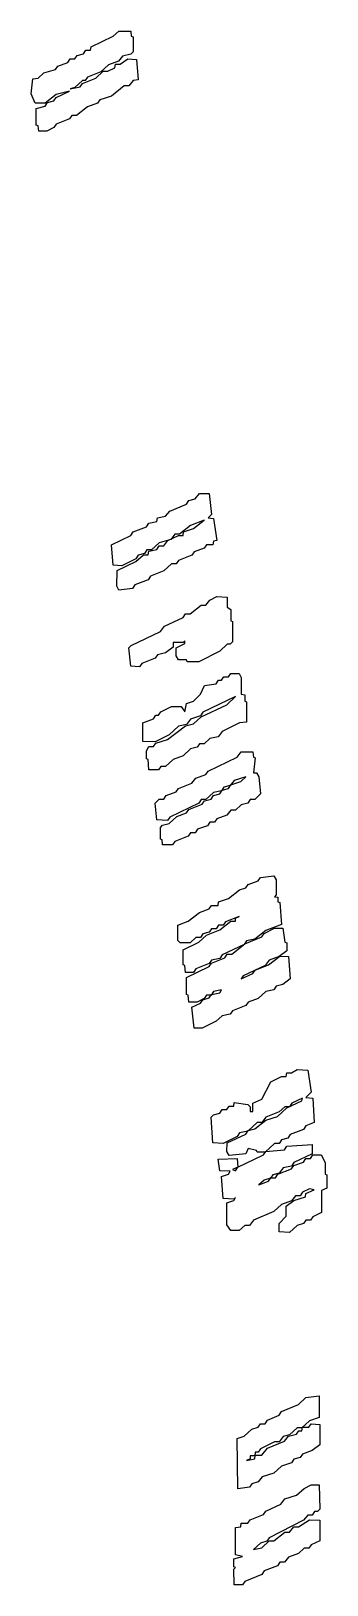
# Model space of a CAD drawing. Extents: x 64 to 452, y 60 to 1069.
# Drawn here: x 100.3 to 143.3, y 828.4 to 1054.5 of the extents above; entities that cross this region are included whole.
import ezdxf

# ---------------------------------------------------------------- set-up
doc = ezdxf.new("R2010")
doc.units = 0

msp = doc.modelspace()

# ---------------------------------------------------------------- linework, layer by layer
at = {"layer": 'SMALL_FEATURE'}
for p, q in [((112.27, 1053.76), (113.11, 1054.52)), ((113.11, 1054.52), (114.81, 1054.52)), ((114.81, 1054.52), (114.89, 1053.76)), ((107.95, 1051.22), (108.29, 1051.73)), ((108.29, 1051.73), (108.97, 1051.73)), ((108.97, 1051.73), (109.05, 1052.24)), ((109.05, 1052.24), (112.27, 1053.76)), ((114.89, 1053.76), (115.15, 1053.68)), ((115.15, 1053.68), (115.15, 1051.48)), ((103.89, 1048.94), (104.22, 1049.44)), ((104.22, 1049.44), (105.66, 1049.95)), ((105.66, 1049.95), (106, 1050.46)), ((106, 1050.46), (106.68, 1050.46)), ((106.68, 1050.46), (107.02, 1050.97)), ((107.02, 1050.97), (107.95, 1051.22)), ((111.59, 1049.61), (110.49, 1048.6)), ((113.03, 1050.12), (111.59, 1049.61)), ((112.52, 1049.19), (112.61, 1049.7)), ((112.61, 1049.7), (113.28, 1049.7)), ((113.62, 1050.88), (113.03, 1050.12)), ((113.28, 1049.7), (114.38, 1050.46)), ((114.81, 1051.14), (113.62, 1050.88)), ((114.38, 1050.46), (115.65, 1050.37)), ((115.15, 1051.48), (114.81, 1051.14)), ((115.65, 1050.37), (115.91, 1047.41)), ((100.33, 1045.38), (100.58, 1047.58)), ((100.58, 1047.58), (101.35, 1047.67)), ((101.35, 1047.67), (102.19, 1048.43)), ((102.19, 1048.43), (103.89, 1048.94)), ((107.78, 1047.33), (106.68, 1046.31)), ((107.78, 1046.9), (109.73, 1047.67)), ((108.2, 1047.33), (107.78, 1047.33)), ((108.54, 1047.83), (108.2, 1047.33)), ((110.49, 1048.6), (108.54, 1047.83)), ((109.73, 1047.67), (110.83, 1048.68)), ((110.83, 1048.68), (111.51, 1048.68)), ((111.51, 1048.68), (112.52, 1049.19)), ((115.15, 1047.33), (114.55, 1046.56)), ((115.91, 1047.41), (115.15, 1047.33)), ((100.92, 1044.02), (100.33, 1045.38)), ((103.97, 1045.29), (102.36, 1044.02)), ((103.63, 1044.36), (103.97, 1044.87)), ((103.97, 1044.87), (105.92, 1045.8)), ((105.92, 1045.8), (103.97, 1045.29)), ((106, 1046.14), (107.44, 1046.4)), ((106.68, 1046.31), (106, 1046.14)), ((107.44, 1046.4), (107.78, 1046.9)), ((112.01, 1045.04), (110.32, 1044.53)), ((113.88, 1046.56), (112.01, 1045.04)), ((114.55, 1046.56), (113.88, 1046.56)), ((102.36, 1044.02), (100.92, 1044.02)), ((101.09, 1043.26), (102.36, 1043.6)), ((101.09, 1040.81), (101.09, 1043.26)), ((102.36, 1043.6), (102.7, 1044.11)), ((102.7, 1044.11), (103.63, 1044.36)), ((108.54, 1043.52), (106.93, 1042.25)), ((109.98, 1044.02), (108.54, 1043.52)), ((110.32, 1044.53), (109.98, 1044.02)), ((101.35, 1040.72), (101.09, 1040.81)), ((101.43, 1039.96), (101.35, 1040.72)), ((103.63, 1040.47), (102.62, 1039.96)), ((103.97, 1040.98), (103.63, 1040.47)), ((105.92, 1041.74), (103.97, 1040.98)), ((106.26, 1042.25), (105.92, 1041.74)), ((106.93, 1042.25), (106.26, 1042.25)), ((102.62, 1039.96), (101.43, 1039.96)), ((122.94, 985.69), (123.27, 986.2)), ((123.27, 986.2), (124.21, 986.45)), ((124.21, 986.45), (124.8, 987.21)), ((124.8, 987.21), (126.24, 987.21)), ((126.24, 987.21), (126.58, 984.17)), ((118.7, 983.66), (119.89, 983.91)), ((119.89, 983.91), (120.48, 984.67)), ((120.48, 984.67), (122.94, 985.69)), ((126.58, 984.17), (126.07, 983.66)), ((114.81, 981.12), (115.15, 981.63)), ((115.15, 981.63), (117.09, 982.39)), ((117.09, 982.39), (117.43, 982.9)), ((117.43, 982.9), (118.62, 983.15)), ((118.62, 983.15), (118.7, 983.66)), ((123.53, 982.56), (121.92, 981.29)), ((122.43, 981.12), (122.51, 981.63)), ((122.51, 981.63), (123.95, 982.13)), ((125.48, 983.32), (123.53, 982.56)), ((123.95, 982.13), (125.48, 983.32)), ((126.07, 983.66), (126.83, 983.57)), ((126.83, 983.57), (127.34, 980.36)), ((112.01, 979.76), (114.81, 981.12)), ((112.27, 976.8), (112.01, 979.76)), ((118.96, 980.02), (117.86, 979)), ((118.62, 979.09), (118.96, 979.59)), ((120.65, 980.52), (118.96, 980.02)), ((118.96, 979.59), (119.63, 979.59)), ((119.63, 979.59), (120.23, 980.36)), ((120.23, 980.36), (121.75, 981.12)), ((121.24, 981.29), (120.65, 980.52)), ((121.92, 981.29), (121.24, 981.29)), ((121.75, 981.12), (122.43, 981.12)), ((125.48, 979.25), (124.04, 978.75)), ((125.81, 979.76), (125.48, 979.25)), ((126.75, 979.76), (125.81, 979.76)), ((126.83, 980.27), (126.75, 979.76)), ((127.34, 980.36), (126.83, 980.27)), ((112.86, 976.04), (115.57, 977.31)), ((115.57, 977.73), (113.54, 976.71)), ((115.57, 977.31), (116.67, 978.32)), ((115.91, 978.24), (115.57, 977.73)), ((116.84, 978.49), (115.91, 978.24)), ((116.67, 978.32), (117.35, 978.32)), ((117.18, 979), (116.84, 978.49)), ((117.86, 979), (117.18, 979)), ((117.35, 978.32), (117.43, 978.83)), ((117.43, 978.83), (118.62, 979.09)), ((120.73, 976.97), (119.63, 975.95)), ((121.41, 976.97), (120.73, 976.97)), ((121.75, 977.48), (121.41, 976.97)), ((123.7, 978.24), (121.75, 977.48)), ((124.04, 978.75), (123.7, 978.24)), ((113.54, 976.71), (112.27, 976.8)), ((112.78, 973.75), (112.86, 976.04)), ((117.69, 975.19), (117.35, 974.68)), ((119.63, 975.95), (117.69, 975.19)), ((113.11, 973.16), (112.78, 973.75)), ((115.06, 973.41), (113.11, 973.16)), ((115.4, 973.92), (115.06, 973.41)), ((117.35, 974.68), (115.4, 973.92)), ((123.44, 969.69), (125.05, 970.96)), ((125.05, 970.96), (125.73, 970.96)), ((125.73, 970.96), (126.32, 971.72)), ((126.32, 971.72), (127.34, 972.23)), ((127.34, 972.23), (128.86, 972.14)), ((128.86, 972.14), (128.86, 970.7)), ((128.86, 970.7), (129.37, 970.36)), ((129.37, 970.36), (129.37, 968.67)), ((119.13, 967.15), (119.72, 967.91)), ((119.72, 967.91), (122.43, 969.18)), ((122.43, 969.18), (122.77, 969.69)), ((122.77, 969.69), (123.44, 969.69)), ((129.37, 968.67), (129.62, 968.59)), ((129.62, 968.59), (129.62, 965.62)), ((114.89, 965.12), (119.13, 967.15)), ((122.68, 965.79), (122.43, 965.54)), ((122.68, 965.37), (122.68, 965.79)), ((114.55, 964.78), (114.89, 965.12)), ((114.81, 962.07), (114.55, 964.78)), ((118.7, 963.76), (118.36, 963.25)), ((119.89, 964.01), (118.7, 963.76)), ((120.99, 964.86), (119.89, 964.01)), ((122.43, 965.54), (120.99, 965.54)), ((120.99, 965.54), (120.99, 964.86)), ((121.41, 964.78), (122.68, 965.37)), ((121.41, 963.59), (121.41, 964.78)), ((121.75, 963), (121.41, 963.59)), ((127.76, 964.27), (124.71, 962.74)), ((128.86, 965.28), (127.76, 964.27)), ((129.29, 965.28), (128.86, 965.28)), ((129.62, 965.62), (129.29, 965.28)), ((116.08, 961.98), (114.81, 962.07)), ((116.42, 962.49), (116.08, 961.98)), ((118.36, 963.25), (116.42, 962.49)), ((122.94, 963), (121.75, 963)), ((123.02, 962.74), (122.94, 963)), ((124.71, 962.74), (123.02, 962.74)), ((124.97, 958), (125.56, 959.27)), ((125.56, 959.27), (127.25, 959.53)), ((127.25, 959.53), (127.59, 960.04)), ((127.59, 960.04), (128.02, 960.04)), ((128.02, 960.04), (128.35, 960.54)), ((128.35, 960.54), (129.03, 960.54)), ((129.03, 960.54), (129.37, 961.05)), ((129.37, 961.05), (130.56, 961.05)), ((130.56, 961.05), (130.89, 960.46)), ((130.89, 960.46), (130.89, 958)), ((122.68, 955.46), (122.94, 956.65)), ((122.94, 956.65), (123.95, 956.99)), ((123.95, 956.99), (124.97, 958)), ((130.05, 957.66), (125.31, 955.38)), ((128.78, 956.48), (130.05, 957.66)), ((130.89, 958), (131.4, 957.92)), ((131.4, 957.92), (131.4, 956.99)), ((131.4, 956.99), (131.66, 956.9)), ((131.66, 956.9), (131.66, 953.94)), ((116.59, 953.85), (118.11, 954.45)), ((118.11, 954.45), (118.45, 954.96)), ((118.45, 954.96), (118.87, 954.96)), ((118.87, 954.96), (119.21, 955.46)), ((119.21, 955.46), (120.73, 956.23)), ((120.73, 956.23), (122.17, 956.23)), ((122.17, 956.23), (122.68, 955.46)), ((123.53, 954.36), (122.94, 953.6)), ((124.97, 954.87), (123.53, 954.36)), ((123.95, 953.69), (125.05, 954.7)), ((125.31, 955.38), (124.97, 954.87)), ((125.05, 954.7), (128.78, 956.48)), ((116.59, 951.15), (116.59, 953.85)), ((120.4, 952.08), (118.36, 951.06)), ((120.14, 951.4), (122.77, 953.43)), ((121.75, 953.35), (120.4, 952.08)), ((122.94, 953.6), (121.75, 953.35)), ((122.77, 953.43), (123.95, 953.69)), ((128.1, 952.58), (127.51, 951.82)), ((130.64, 953.85), (128.1, 952.58)), ((131.66, 953.94), (130.64, 953.85)), ((118.36, 951.06), (116.59, 951.15)), ((117.09, 949.79), (117.43, 950.38)), ((117.43, 950.38), (118.11, 950.38)), ((118.11, 950.38), (118.45, 950.89)), ((118.45, 950.89), (120.14, 951.4)), ((123.53, 950.04), (122.43, 949.03)), ((124.46, 950.3), (123.53, 950.04)), ((124.8, 950.81), (124.46, 950.3)), ((125.48, 950.81), (124.8, 950.81)), ((126.32, 951.57), (125.48, 950.81)), ((127.51, 951.82), (126.32, 951.57)), ((117.09, 948.61), (117.09, 949.79)), ((117.35, 948.52), (117.09, 948.61)), ((117.43, 947), (117.35, 948.52)), ((120.99, 948.52), (119.89, 947.5)), ((122.43, 949.03), (120.99, 948.52)), ((126.07, 946.83), (130.3, 948.86)), ((130.3, 948.86), (130.89, 949.62)), ((130.89, 949.62), (132.59, 949.62)), ((132.59, 949.62), (132.67, 948.86)), ((132.67, 948.86), (132.93, 948.77)), ((132.93, 948.77), (132.67, 946.57)), ((118.87, 947), (117.43, 947)), ((119.21, 947.5), (118.87, 947)), ((119.89, 947.5), (119.21, 947.5)), ((123.7, 945.05), (124.29, 945.81)), ((124.29, 945.81), (125.73, 946.32)), ((125.73, 946.32), (126.07, 946.83)), ((129.88, 945.47), (129.29, 944.71)), ((129.37, 944.8), (130.81, 945.3)), ((131.57, 945.98), (129.88, 945.47)), ((130.81, 945.3), (131.57, 945.98)), ((132.67, 946.57), (133.1, 946.57)), ((133.1, 946.57), (133.43, 945.98)), ((133.43, 945.98), (133.69, 943.53)), ((119.63, 942.76), (119.97, 943.27)), ((119.97, 943.27), (121.41, 943.78)), ((121.41, 943.78), (121.75, 944.29)), ((121.75, 944.29), (123.7, 945.05)), ((126.83, 943.69), (125.73, 942.68)), ((126.49, 942.76), (126.83, 943.27)), ((128.02, 943.95), (126.83, 943.69)), ((126.83, 943.27), (127.76, 943.53)), ((127.76, 943.53), (128.1, 944.03)), ((128.35, 944.46), (128.02, 943.95)), ((128.1, 944.03), (129.03, 944.29)), ((129.29, 944.71), (128.35, 944.46)), ((129.03, 944.29), (129.37, 944.8)), ((133.69, 943.53), (132.84, 942.68)), ((118.36, 942.17), (118.96, 942.76)), ((118.62, 939.72), (118.36, 942.17)), ((118.96, 942.76), (119.63, 942.76)), ((124.71, 942.17), (120.48, 940.14)), ((122.94, 940.73), (123.27, 941.24)), ((123.27, 941.24), (125.22, 942)), ((125.05, 942.68), (124.71, 942.17)), ((125.73, 942.68), (125.05, 942.68)), ((125.22, 942), (125.56, 942.51)), ((125.56, 942.51), (126.49, 942.76)), ((129.37, 941.15), (128.78, 940.39)), ((130.05, 941.15), (129.37, 941.15)), ((130.89, 941.92), (130.05, 941.15)), ((131.83, 942.17), (130.89, 941.92)), ((132.16, 942.68), (131.83, 942.17)), ((132.84, 942.68), (132.16, 942.68)), ((120.14, 939.63), (118.62, 939.72)), ((119.13, 938.61), (119.46, 938.95)), ((119.13, 936.92), (119.13, 938.61)), ((119.46, 938.95), (120.4, 939.21)), ((120.48, 940.14), (120.14, 939.63)), ((120.4, 939.21), (121.5, 940.22)), ((121.5, 940.22), (122.94, 940.73)), ((125.98, 938.87), (124.54, 938.36)), ((126.32, 939.38), (125.98, 938.87)), ((127, 939.38), (126.32, 939.38)), ((127.34, 939.88), (127, 939.38)), ((128.78, 940.39), (127.34, 939.88)), ((119.38, 936.84), (119.13, 936.92)), ((119.46, 936.07), (119.38, 936.84)), ((121.24, 936.58), (120.9, 936.07)), ((123.19, 937.34), (121.24, 936.58)), ((123.53, 937.85), (123.19, 937.34)), ((124.21, 937.85), (123.53, 937.85)), ((124.54, 938.36), (124.21, 937.85)), ((120.9, 936.07), (119.46, 936.07)), ((129.03, 928.29), (130.64, 929.56)), ((130.64, 929.56), (131.57, 929.81)), ((131.57, 929.81), (131.91, 930.32)), ((131.91, 930.32), (133.35, 930.83)), ((133.35, 930.83), (133.69, 931.33)), ((133.69, 931.33), (135.64, 931.59)), ((135.64, 931.59), (135.97, 930.99)), ((135.97, 930.99), (135.97, 928.79)), ((126.24, 926.76), (126.58, 927.27)), ((126.58, 927.27), (127.51, 927.27)), ((127.51, 927.27), (127.59, 927.78)), ((127.59, 927.78), (129.03, 928.29)), ((135.97, 928.79), (135.72, 928.54)), ((135.72, 928.54), (136.23, 928.45)), ((136.23, 928.45), (136.23, 927.78)), ((136.23, 927.78), (136.48, 927.69)), ((136.48, 927.69), (136.74, 924.48)), ((121.67, 924.39), (123.19, 924.98)), ((123.19, 924.98), (124.8, 926.25)), ((124.8, 926.25), (126.24, 926.76)), ((127.76, 923.71), (129.37, 924.98)), ((130.56, 925.66), (128.61, 924.9)), ((129.37, 924.98), (130.05, 924.98)), ((130.05, 925.41), (130.56, 925.66)), ((130.05, 924.98), (130.05, 925.41)), ((121.67, 922.19), (121.67, 924.39)), ((124.71, 921.94), (125.81, 922.95)), ((125.31, 923.12), (124.97, 922.61)), ((126.24, 923.37), (125.31, 923.12)), ((125.81, 922.95), (127.76, 923.71)), ((126.58, 923.88), (126.24, 923.37)), ((127.25, 923.88), (126.58, 923.88)), ((127.59, 924.39), (127.25, 923.88)), ((128.27, 924.39), (127.59, 924.39)), ((128.61, 924.9), (128.27, 924.39)), ((131.4, 921.68), (133.86, 922.7)), ((134.45, 923.63), (132.84, 922.36)), ((133.86, 922.7), (134.2, 923.21)), ((134.2, 923.21), (135.72, 923.97)), ((136.74, 924.48), (134.45, 923.63)), ((135.72, 923.97), (136.91, 923.97)), ((136.91, 923.97), (137.24, 921.94)), ((122, 921.85), (121.67, 922.19)), ((123.44, 921.85), (122, 921.85)), ((122.43, 920.83), (124.71, 921.94)), ((122.43, 918.63), (122.43, 920.83)), ((124.29, 922.61), (123.44, 921.85)), ((124.97, 922.61), (124.29, 922.61)), ((131.32, 921.6), (128.1, 920.07)), ((129.54, 920.16), (131.4, 921.68)), ((131.66, 922.1), (131.32, 921.6)), ((132.84, 922.36), (131.66, 922.1)), ((137.5, 920.67), (136.4, 919.82)), ((137.24, 921.94), (137.5, 921.85)), ((137.5, 921.85), (137.5, 920.67)), ((122.68, 918.55), (122.43, 918.63)), ((122.77, 917.53), (122.68, 918.55)), ((122.94, 916.77), (126.24, 918.38)), ((126.24, 918.8), (124.29, 918.04)), ((126.58, 919.31), (126.24, 918.8)), ((126.24, 918.38), (126.58, 918.89)), ((126.58, 918.89), (128.52, 919.65)), ((127.76, 919.56), (126.58, 919.31)), ((128.1, 920.07), (127.76, 919.56)), ((128.52, 919.65), (128.86, 920.16)), ((128.86, 920.16), (129.54, 920.16)), ((134.37, 918.55), (131.15, 917.02)), ((132.93, 917.87), (134.87, 918.63)), ((134.96, 919.31), (134.37, 918.55)), ((134.87, 918.63), (136.48, 919.9)), ((136.4, 919.82), (134.96, 919.31)), ((136.48, 919.9), (137.75, 919.82)), ((137.75, 919.82), (138.01, 916.6)), ((123.95, 917.53), (122.77, 917.53)), ((122.94, 914.32), (122.94, 916.77)), ((124.29, 918.04), (123.95, 917.53)), ((130.89, 916.6), (132.59, 917.36)), ((131.15, 917.02), (130.89, 916.6)), ((132.59, 917.36), (132.93, 917.87)), ((138.01, 916.6), (136.91, 915.75)), ((123.19, 914.23), (122.94, 914.32)), ((123.27, 913.21), (123.19, 914.23)), ((125.48, 913.72), (124.46, 913.21)), ((125.31, 913.55), (126.24, 913.81)), ((125.81, 914.23), (125.48, 913.72)), ((126.49, 914.23), (125.81, 914.23)), ((126.24, 913.81), (126.58, 914.32)), ((126.83, 914.74), (126.49, 914.23)), ((126.58, 914.32), (127.76, 914.57)), ((128.02, 914.99), (126.83, 914.74)), ((127.76, 914.57), (128.02, 914.99)), ((133.35, 913.72), (131.91, 913.21)), ((134.45, 914.74), (133.35, 913.72)), ((135.64, 914.99), (134.45, 914.74)), ((135.97, 915.5), (135.64, 914.99)), ((136.91, 915.75), (135.97, 915.5)), ((124.46, 913.21), (123.27, 913.21)), ((123.7, 912.45), (124.97, 913.05)), ((124.04, 909.4), (123.7, 912.45)), ((124.97, 913.05), (125.31, 913.55)), ((129.29, 911.44), (128.1, 911.18)), ((129.62, 911.94), (129.29, 911.44)), ((131.57, 912.71), (129.62, 911.94)), ((131.91, 913.21), (131.57, 912.71)), ((125.22, 909.4), (124.04, 909.4)), ((127.25, 910.42), (125.22, 909.4)), ((128.1, 911.18), (127.25, 910.42)), ((135.21, 901.62), (136.74, 902.38)), ((136.74, 902.38), (137.41, 902.38)), ((137.41, 902.38), (137.5, 902.89)), ((137.5, 902.89), (138.18, 902.89)), ((138.18, 902.89), (139.02, 903.39)), ((139.02, 903.39), (140.55, 903.31)), ((140.55, 903.31), (141.05, 900.09)), ((133.86, 899.08), (135.21, 901.62)), ((141.05, 900.09), (140.29, 899.33)), ((128.78, 897.55), (129.12, 898.06)), ((129.12, 898.06), (129.79, 898.06)), ((129.79, 898.06), (129.88, 898.57)), ((129.88, 898.57), (131.83, 898.31)), ((131.83, 898.31), (132.16, 897.97)), ((132.16, 897.97), (132.16, 897.3)), ((132.59, 898.48), (133.86, 899.08)), ((132.59, 897.3), (132.59, 898.48)), ((136.14, 896.54), (137.5, 897.81)), ((137.24, 897.97), (136.4, 897.21)), ((137.92, 897.97), (137.24, 897.97)), ((137.5, 897.81), (139.7, 898.82)), ((138.26, 898.48), (137.92, 897.97)), ((139.78, 899.24), (138.26, 898.48)), ((139.7, 898.82), (139.78, 899.24)), ((140.29, 899.33), (141.31, 899.24)), ((141.31, 899.24), (141.48, 895.69)), ((126.49, 896.45), (126.83, 896.79)), ((126.75, 892.73), (126.49, 896.45)), ((126.83, 896.79), (127.76, 897.04)), ((127.76, 897.04), (128.1, 897.55)), ((128.1, 897.55), (128.78, 897.55)), ((133.18, 895.69), (131.83, 894.42)), ((132.16, 897.3), (132.59, 897.3)), ((132.84, 894.76), (134.45, 896.03)), ((133.86, 895.69), (133.18, 895.69)), ((134.45, 896.45), (133.86, 895.69)), ((136.4, 897.21), (134.45, 896.45)), ((134.45, 896.03), (136.14, 896.54)), ((141.48, 895.69), (140.29, 895.18)), ((130.3, 893.66), (128.27, 892.64)), ((128.86, 892.73), (131.57, 894)), ((130.64, 894.16), (130.3, 893.66)), ((131.83, 894.42), (130.64, 894.16)), ((131.57, 894), (131.91, 894.5)), ((131.91, 894.5), (132.84, 894.76)), ((137.67, 893.4), (136.74, 893.15)), ((138.01, 893.91), (137.67, 893.4)), ((139.95, 894.67), (138.01, 893.91)), ((140.29, 895.18), (139.95, 894.67)), ((128.27, 892.64), (126.75, 892.73)), ((128.78, 891.46), (128.86, 892.73)), ((129.12, 890.86), (128.78, 891.46)), ((131.57, 891.12), (129.12, 890.86)), ((131.91, 891.88), (131.57, 891.12)), ((133.1, 891.62), (131.91, 891.88)), ((133.18, 891.37), (133.1, 891.62)), ((134.37, 891.37), (133.18, 891.37)), ((134.11, 890.95), (134.45, 891.46)), ((135.72, 892.64), (134.37, 891.37)), ((134.45, 891.46), (137.16, 891.71)), ((136.4, 892.64), (135.72, 892.64)), ((136.74, 893.15), (136.4, 892.64)), ((137.16, 891.71), (137.5, 892.22)), ((137.5, 892.22), (141.22, 892.47)), ((141.22, 891.12), (138.51, 889.85)), ((141.22, 892.47), (141.22, 891.12)), ((127.51, 890.35), (130.3, 890.44)), ((127.76, 888.66), (127.51, 890.35)), ((130.39, 889.17), (129.62, 888.83)), ((129.62, 888.83), (130.05, 888.66)), ((130.05, 888.66), (130.39, 889.17)), ((130.3, 890.44), (130.39, 889.17)), ((130.39, 889.17), (134.11, 890.95)), ((136.23, 888.15), (138.18, 888.92)), ((136.99, 889.08), (136.4, 888.32)), ((138.18, 889.34), (136.99, 889.08)), ((138.51, 889.85), (138.18, 889.34)), ((138.18, 888.92), (138.51, 889.42)), ((138.51, 889.42), (139.95, 889.93)), ((139.95, 889.93), (140.29, 890.44)), ((140.29, 890.44), (140.97, 890.44)), ((140.97, 890.44), (141.31, 890.95)), ((141.31, 890.95), (142.49, 890.95)), ((142.49, 890.95), (143.09, 889.85)), ((143.09, 889.85), (143.09, 888.15)), ((129.29, 888.58), (127.76, 888.66)), ((128.02, 887.81), (129.03, 888.15)), ((128.27, 884.6), (128.02, 887.81)), ((129.03, 888.15), (129.29, 888.58)), ((134.2, 887.31), (133.43, 886.63)), ((133.43, 886.63), (134.87, 887.14)), ((135.13, 887.56), (134.2, 887.31)), ((134.87, 887.14), (135.21, 887.65)), ((135.47, 888.07), (135.13, 887.56)), ((135.21, 887.65), (135.89, 887.65)), ((136.4, 888.32), (135.47, 888.07)), ((135.89, 887.65), (136.23, 888.15)), ((143.09, 888.15), (143.34, 888.07)), ((143.34, 888.07), (143.34, 886.12)), ((129.79, 884.51), (128.27, 884.6)), ((128.78, 884), (129.79, 884.34)), ((129.79, 884.34), (130.05, 884.77)), ((130.05, 884.77), (129.79, 884.51)), ((138.18, 884.26), (136.74, 883.75)), ((137.41, 883.5), (138.51, 884.34)), ((138.77, 885.02), (138.18, 884.26)), ((138.51, 884.34), (140.21, 884.85)), ((139.45, 885.02), (138.77, 885.02)), ((139.78, 885.53), (139.45, 885.02)), ((140.8, 886.04), (139.78, 885.53)), ((140.21, 884.85), (140.29, 885.36)), ((140.29, 885.36), (141.48, 885.87)), ((141.48, 885.87), (140.8, 886.04)), ((143.34, 886.12), (142.58, 885.78)), ((142.58, 885.78), (142.58, 882.57)), ((128.78, 880.79), (128.78, 884)), ((135.64, 882.73), (132.67, 881.46)), ((136.74, 883.75), (135.64, 882.73)), ((136.4, 880.96), (137.41, 882.06)), ((137.41, 882.06), (137.41, 883.5)), ((141.31, 881.97), (140.97, 881.46)), ((142.58, 882.57), (141.31, 881.97)), ((129.37, 879.94), (128.78, 880.79)), ((130.56, 879.94), (129.37, 879.94)), ((131.4, 880.7), (130.56, 879.94)), ((132.08, 880.7), (131.4, 880.7)), ((132.67, 881.46), (132.08, 880.7)), ((136.4, 879.77), (136.4, 880.96)), ((137.92, 879.69), (136.4, 879.77)), ((139.02, 880.7), (137.92, 879.69)), ((139.95, 880.96), (139.02, 880.7)), ((140.29, 881.46), (139.95, 880.96)), ((140.97, 881.46), (140.29, 881.46)), ((139.19, 854.63), (140.29, 855.64)), ((140.29, 855.64), (142.24, 855.9)), ((142.24, 855.9), (142.24, 852.76)), ((134.7, 852.34), (136.4, 853.1)), ((136.4, 853.1), (136.74, 853.61)), ((136.74, 853.61), (139.19, 854.63)), ((142.24, 852.76), (140.8, 852.25)), ((131.32, 850.05), (132.42, 851.07)), ((132.42, 851.07), (133.35, 851.32)), ((133.35, 851.32), (133.69, 851.83)), ((133.69, 851.83), (134.37, 851.83)), ((134.37, 851.83), (134.7, 852.34)), ((137.75, 850.05), (138.94, 850.31)), ((139.02, 851.24), (137.92, 850.22)), ((138.94, 850.31), (139.28, 850.82)), ((139.7, 851.24), (139.02, 851.24)), ((139.28, 850.82), (139.7, 850.82)), ((140.8, 852.25), (139.7, 851.24)), ((139.7, 850.82), (139.78, 851.32)), ((139.78, 851.32), (140.72, 851.32)), ((140.72, 851.32), (141.05, 851.83)), ((141.05, 851.83), (142.32, 851.75)), ((142.32, 851.75), (142.32, 848.78)), ((130.3, 849.71), (131.32, 850.05)), ((130.39, 842.35), (130.3, 849.71)), ((133.69, 848.19), (133.35, 847.68)), ((135.72, 849.21), (133.69, 848.19)), ((133.86, 847.26), (134.7, 848.28)), ((134.7, 848.28), (137.16, 849.29)), ((136.4, 849.21), (135.72, 849.21)), ((136.99, 849.97), (136.4, 849.21)), ((137.92, 850.22), (136.99, 849.97)), ((137.16, 849.29), (137.75, 850.05)), ((142.32, 848.78), (141.22, 847.94)), ((132.16, 846.75), (131.66, 846.5)), ((131.66, 846.5), (132.84, 846.75)), ((132.84, 847.17), (132.16, 847.17)), ((132.16, 847.17), (132.16, 846.75)), ((132.93, 847.68), (132.84, 847.17)), ((132.84, 846.75), (132.93, 847.26)), ((133.35, 847.68), (132.93, 847.68)), ((132.93, 847.26), (133.86, 847.26)), ((138.18, 846.16), (136.74, 845.65)), ((138.51, 846.67), (138.18, 846.16)), ((139.45, 846.92), (138.51, 846.67)), ((139.78, 847.43), (139.45, 846.92)), ((141.22, 847.94), (139.78, 847.43)), ((133.94, 844.13), (133.35, 843.36)), ((135.64, 844.63), (133.94, 844.13)), ((136.74, 845.65), (135.64, 844.63)), ((132.08, 842.6), (130.39, 842.35)), ((132.42, 843.11), (132.08, 842.6)), ((133.35, 843.36), (132.42, 843.11)), ((137.24, 840.91), (138.94, 841.42)), ((138.94, 841.42), (140.04, 842.43)), ((140.04, 842.43), (141.05, 842.94)), ((141.05, 842.94), (142.24, 842.94)), ((142.24, 842.94), (142.32, 839.39)), ((134.11, 838.62), (134.45, 839.13)), ((134.45, 839.13), (136.65, 840.15)), ((136.65, 840.15), (137.24, 840.91)), ((141.56, 839.05), (141.22, 838.54)), ((141.99, 839.05), (141.56, 839.05)), ((142.32, 839.39), (141.99, 839.05)), ((130.05, 836.76), (130.81, 836.85)), ((130.05, 832.78), (130.05, 836.76)), ((130.81, 836.85), (130.89, 837.35)), ((130.89, 837.35), (131.83, 837.35)), ((131.83, 837.35), (132.16, 837.86)), ((132.16, 837.86), (134.11, 838.62)), ((139.95, 837.78), (134.96, 835.24)), ((137.92, 836.08), (138.51, 836.85)), ((138.51, 836.85), (139.19, 836.85)), ((139.19, 836.85), (140.8, 837.86)), ((140.55, 838.54), (139.95, 837.78)), ((141.22, 838.54), (140.55, 838.54)), ((140.8, 837.86), (142.32, 837.78)), ((142.32, 837.78), (142.32, 834.81)), ((133.69, 834.47), (132.67, 833.54)), ((134.62, 834.73), (133.69, 834.47)), ((133.86, 833.8), (134.96, 834.81)), ((134.96, 835.24), (134.62, 834.73)), ((134.96, 834.81), (135.64, 834.81)), ((135.64, 834.81), (137.24, 836.08)), ((137.24, 836.08), (137.92, 836.08)), ((142.32, 834.81), (141.05, 834.22)), ((129.79, 832.19), (131.06, 832.53)), ((131.06, 832.53), (130.05, 832.78)), ((132.67, 833.54), (133.86, 833.8)), ((137.75, 832.44), (137.16, 831.68)), ((139.19, 832.95), (137.75, 832.44)), ((140.04, 833.71), (139.19, 832.95)), ((140.72, 833.71), (140.04, 833.71)), ((141.05, 834.22), (140.72, 833.71)), ((129.79, 831), (129.79, 832.19)), ((130.05, 830.92), (129.79, 831)), ((129.79, 830.66), (130.05, 830.92)), ((129.88, 828.38), (129.79, 830.66)), ((134.2, 830.41), (133.86, 829.9)), ((136.14, 831.17), (134.2, 830.41)), ((136.48, 831.68), (136.14, 831.17)), ((137.16, 831.68), (136.48, 831.68)), ((131.06, 828.38), (129.88, 828.38)), ((131.4, 828.89), (131.06, 828.38)), ((133.86, 829.9), (131.4, 828.89))]:
    msp.add_line(p, q, dxfattribs=at)

doc.saveas('drawing.dxf')
